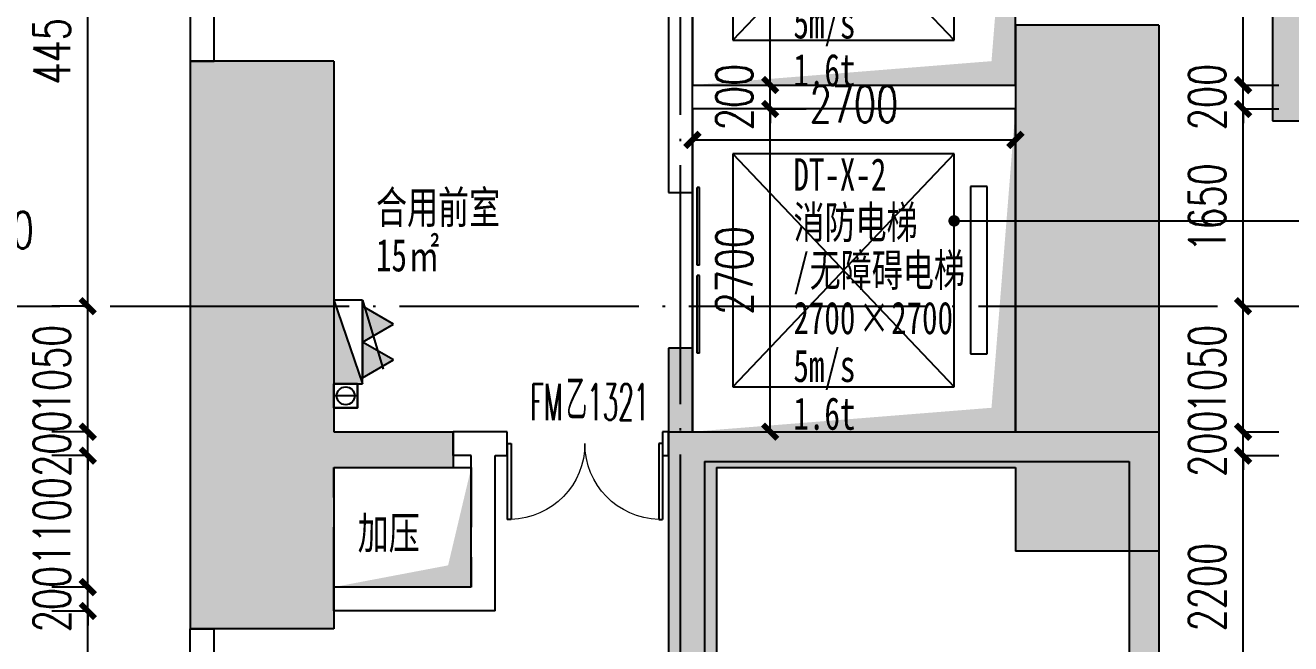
# Model space of a CAD drawing. Header units: millimetres. Extents: x 12325263 to 13848842, y -1463133 to 573208.
# Drawn here: x 12565918 to 12576498, y -1120511 to -1115337 of the extents above; entities that cross this region are included whole.
import ezdxf
from ezdxf.xclip import XClip

# ---------------------------------------------------------------- set-up
doc = ezdxf.new("R2010")
doc.units = ezdxf.units.MM
doc.header["$LTSCALE"] = 1000
doc.header["$XCLIPFRAME"] = 0
for name, pattern in [('ACAD_ISO02W100', [15, 12, -3]), ('DASHED2', [0.375, 0.25, -0.125]), ('DOTE', [2.42, 2, -0.2, 0.02, -0.2])]:
    doc.linetypes.add(name, pattern=pattern)
for name, color, linetype in [('#s-灭火器', 20, 'Continuous'), ('-2F平面$0$WALL-SHATCH', 8, 'Continuous'), ('A-ANNO-DIMS', 83, 'Continuous'), ('A-ANNO-IDEN', 2, 'Continuous'), ('A-ANNO-TEXT', 7, 'Continuous'), ('A-AXIS', 16, 'DOTE'), ('A-DOOR', 2, 'Continuous'), ('A-FLOR-EVTR', 2, 'Continuous'), ('A-WALL', 5, 'Continuous'), ('A-WALL-PATT', 8, 'Continuous'), ('A_WALL(防火墙)', 151, 'Continuous'), ('DOOR_FIRE', 1, 'Continuous'), ('DOOR_FIRE_TEXT', 7, 'Continuous'), ('EQUIP_消火栓', 7, 'Continuous'), ('PUB_DIM', 83, 'Continuous'), ('PUB_HATCH', 8, 'Continuous'), ('VPIPE-消防高', 3, 'Continuous'), ('WALL', 5, 'Continuous'), ('人防墙', 6, 'Continuous'), ('建筑-楼板开洞', 251, 'Continuous'), ('投影线', 6, 'ACAD_ISO02W100'), ('水条件', 1, 'Continuous')]:
    doc.layers.add(name, color=color, linetype=linetype)
doc.styles.add('_TCH_DIM_T3', font='SIMPLEX.shx', dxfattribs={"width": 0.705882, "bigfont": 'GBCBIG.shx'})
doc.styles.add('_TCH_WINDOW', font='SIMPLEX', dxfattribs={"width": 0.7, "height": 3.5, "bigfont": 'GBCBIG'})
doc.styles.add('TITXV', font='', dxfattribs={"width": 0.7})
doc.styles.get('TITXV').set_extended_font_data('SimSun')
doc.dimstyles.new('_TCH_ARCH&&120', dxfattribs={"dimtxt": 306, "dimasz": 120, "dimexe": 300, "dimexo": 360, "dimgap": 147, "dimtad": 1, "dimdec": 0, "dimzin": 0, "dimdsep": 46, "dimtxsty": '_TCH_DIM_T3', "dimblk": 'ARCHTICK', "dimcen": 0.09, "dimclrt": 7, "dimazin": 2, "dimtfac": 1, "dimtdec": 0, "dimtix": 1, "dimtmove": 2, "dimatfit": 3, "dimfxl": 1, "dimfxlon": 1, "dimtolj": 1, "dimtzin": 0, "dimarcsym": 0})

# ---------------------------------------------------------------- blocks, each defined once
blk = doc.blocks.new('asdgafgf20230228-rf2')
at = {"layer": 'PUB_HATCH'}
for points in [[(5000, 7400), (4750, 7150), (4750, 2850), (5000, 3100)], [(5000, 3100), (4750, 2850), (6900, 2850), (7400, 3100)], [(0, 0), (-300, 250), (-300, -5850), (0, -5550)], [(-300, 250), (0, 0), (3550, 0), (3800, 250)], [(3800, 250), (3550, 0), (3550, -2150), (3800, -1900)]]:
    blk.add_hatch(color=256, dxfattribs=at).paths.add_polyline_path(points)
at = {"layer": '人防墙'}
for p, q in [((4750, 7150), (4750, 2850)), ((4750, 2850), (6900, 2850)), ((-300, 250), (-300, -5850)), ((-300, 250), (3800, 250)), ((3800, 250), (3800, -1900)), ((0, 0), (0, -5550)), ((0, 0), (3550, 0)), ((3550, 0), (3550, -2150))]:
    blk.add_line(p, q, dxfattribs=at)
blk = doc.blocks.new('1-3F')
at = {"layer": 'A-WALL-PATT'}
for points in [[(-30100, 20550), (-30100, 17150), (-29700, 17050), (-28900, 17150), (-28900, 20550)], [(-37000, 20250), (-37000, 17150), (-36200, 17050), (-35800, 17150), (-35800, 20250)], [(-33000, 17850), (-33000, 17150), (-32800, 17050), (-32800, 17850)], [(-36200, 17050), (-37000, 17150), (-37000, 15500), (-35800, 15500), (-35800, 16850)], [(-36200, 17050), (-35800, 16850), (-34800, 16850), (-34800, 17150), (-35800, 17150)], [(-32800, 17050), (-33000, 17150), (-33000, 13950), (-32600, 13950), (-32600, 16850)], [(-32800, 17050), (-32600, 16850), (-30100, 16850), (-29700, 17050), (-30100, 17150), (-32800, 17150)], [(-29700, 17050), (-30100, 16850), (-30100, 16150), (-28900, 16150), (-28900, 17150)]]:
    blk.add_hatch(color=256, dxfattribs=at).paths.add_polyline_path(points)
at = {"layer": 'A-WALL'}
for p, q in [((-30100, 20550), (-30100, 17150)), ((-28900, 20550), (-30100, 20550)), ((-28900, 20550), (-28900, 17150)), ((-37000, 20250), (-37000, 17150)), ((-35800, 20250), (-37000, 20250)), ((-35800, 20250), (-35800, 17150)), ((-33000, 17850), (-33000, 17150)), ((-32800, 17850), (-33000, 17850)), ((-32800, 17850), (-32800, 17150)), ((-37000, 17150), (-37000, 15500)), ((-35800, 17150), (-34800, 17150)), ((-34800, 17150), (-34800, 16850)), ((-33000, 17150), (-33000, 13950)), ((-32800, 17150), (-30100, 17150)), ((-28900, 17150), (-28900, 16150)), ((-35800, 16850), (-34800, 16850)), ((-35800, 16850), (-35800, 15500)), ((-32600, 16850), (-30100, 16850)), ((-32600, 16850), (-32600, 13950)), ((-30100, 16850), (-30100, 16150)), ((-28900, 16150), (-30100, 16150)), ((-35800, 15500), (-37000, 15500))]:
    blk.add_line(p, q, dxfattribs=at)
blk = doc.blocks.new('adgshg13--2F平面$0$A$C7F010FC0')
at = {"layer": '-2F平面$0$WALL-SHATCH'}
h = blk.add_hatch(color=256, dxfattribs=at)
h.dxf.hatch_style = 1
h.paths.add_polyline_path([(-60384, -16881), (-763, 197), (12588, -13153), (12588, -157996), (-162965, -188820), (-171262, -180523), (-171262, -31311), (-150707, -10756), (-131860, -7981), (-99162, -7981), (-99162, -4981), (-76620, -4981), (-70108, -16881)], flags=16)
h.paths.add_polyline_path([(-60091, -16381), (-647, 647), (12988, -12988), (12988, -158332), (-163101, -189250), (-171662, -180689), (-171662, -31145), (-150778, -10261), (-131897, -7481), (-99562, -7481), (-99562, -4581), (-76366, -4581), (-69908, -16381)])
blk = doc.blocks.new('A$C2A3E77E8')
at = {"layer": 'WALL', "color": 1}
blk.add_blockref('adgshg13--2F平面$0$A$C7F010FC0', (561507.9, 205483.1), dxfattribs=at)
blk = doc.blocks.new('_ArchTick')
at = {"color": 0, "linetype": 'ByBlock', "const_width": 0.4}
blk.add_lwpolyline([(-0.5, -0.5), (0.5, 0.5)], dxfattribs=at)
blk = doc.blocks.new('*D5329')
at = {"layer": 'A-ANNO-DIMS', "color": 0, "lineweight": -2, "transparency": 16777216}
for p, q in [((311, 375), (612, 375)), ((312, -2325), (312, 375)), ((311, -2325), (612, -2325))]:
    blk.add_line(p, q, dxfattribs=at)
at = {"layer": 'Defpoints', "color": 0, "transparency": 16777216}
for p in [(-338, 375), (312, 375), (-338, -2325)]:
    blk.add_point(p, dxfattribs=at)
at = {"layer": 'A-ANNO-DIMS', "color": 0, "lineweight": -2, "transparency": 16777216, "xscale": 120, "yscale": 120, "zscale": 120}
for p, rotation in [((312, 375), 90), ((312, -2325), 270)]:
    blk.add_blockref('_ArchTick', p, dxfattribs=dict(at, rotation=rotation))
at = {"layer": 'A-ANNO-DIMS', "color": 7, "transparency": 16777216, "insert": (12, -975), "char_height": 306, "attachment_point": 5, "rotation": 90, "style": '_TCH_DIM_T3'}
blk.add_mtext('\\A1;2700', dxfattribs=at)
blk = doc.blocks.new('*D5330')
at = {"layer": 'A-ANNO-DIMS', "color": 0, "lineweight": -2, "transparency": 16777216}
for p, q in [((312, -2325), (312, -2205)), ((311, -2325), (612, -2325)), ((312, -2525), (312, -2325)), ((311, -2525), (612, -2525)), ((312, -2525), (312, -2645))]:
    blk.add_line(p, q, dxfattribs=at)
at = {"layer": 'Defpoints', "color": 0, "transparency": 16777216}
for p in [(-338, -2325), (312, -2325), (-338, -2525)]:
    blk.add_point(p, dxfattribs=at)
at = {"layer": 'A-ANNO-DIMS', "color": 0, "lineweight": -2, "transparency": 16777216, "xscale": 120, "yscale": 120, "zscale": 120}
for p, rotation in [((312, -2325), 270), ((312, -2525), 90)]:
    blk.add_blockref('_ArchTick', p, dxfattribs=dict(at, rotation=rotation))
at = {"layer": 'A-ANNO-DIMS', "color": 7, "transparency": 16777216, "insert": (12, -2425), "char_height": 306, "attachment_point": 5, "rotation": 90, "style": '_TCH_DIM_T3'}
blk.add_mtext('\\A1;200', dxfattribs=at)
blk = doc.blocks.new('*D5331')
at = {"layer": 'A-ANNO-DIMS', "color": 0, "lineweight": -2, "transparency": 16777216}
for p, q in [((311, -2525), (612, -2525)), ((312, -5225), (312, -2525)), ((311, -5225), (612, -5225))]:
    blk.add_line(p, q, dxfattribs=at)
at = {"layer": 'Defpoints', "color": 0, "transparency": 16777216}
for p in [(-338, -2525), (312, -2525), (-338, -5225)]:
    blk.add_point(p, dxfattribs=at)
at = {"layer": 'A-ANNO-DIMS', "color": 0, "lineweight": -2, "transparency": 16777216, "xscale": 120, "yscale": 120, "zscale": 120}
for p, rotation in [((312, -2525), 90), ((312, -5225), 270)]:
    blk.add_blockref('_ArchTick', p, dxfattribs=dict(at, rotation=rotation))
at = {"layer": 'A-ANNO-DIMS', "color": 7, "transparency": 16777216, "insert": (12, -3875), "char_height": 306, "attachment_point": 5, "rotation": 90, "style": '_TCH_DIM_T3'}
blk.add_mtext('\\A1;2700', dxfattribs=at)
blk = doc.blocks.new('*D5332')
at = {"layer": 'A-ANNO-DIMS', "color": 0, "lineweight": -2, "transparency": 16777216}
for p, q in [((-338, -2783), (-338, -3084)), ((-338, -2784), (2362, -2784)), ((2362, -2783), (2362, -3084))]:
    blk.add_line(p, q, dxfattribs=at)
at = {"layer": 'Defpoints', "color": 0, "transparency": 16777216}
for p in [(-338, -2325), (2362, -2325), (2362, -2784)]:
    blk.add_point(p, dxfattribs=at)
at = {"layer": 'A-ANNO-DIMS', "color": 0, "lineweight": -2, "transparency": 16777216, "xscale": 120, "yscale": 120, "zscale": 120, "rotation": 180}
blk.add_blockref('_ArchTick', (-338, -2784), dxfattribs=at)
at = {"layer": 'A-ANNO-DIMS', "color": 0, "lineweight": -2, "transparency": 16777216, "xscale": 120, "yscale": 120, "zscale": 120}
blk.add_blockref('_ArchTick', (2362, -2784), dxfattribs=at)
at = {"layer": 'A-ANNO-DIMS', "color": 7, "transparency": 16777216, "insert": (1012, -2484), "char_height": 306, "attachment_point": 5, "style": '_TCH_DIM_T3'}
blk.add_mtext('\\A1;2700', dxfattribs=at)
blk = doc.blocks.new('管位')
at = {"layer": '水条件'}
blk.add_line((12573126, 675360), (12573126, 675160), dxfattribs=at)
blk.add_lwpolyline([(12573026, 675360), (12573226, 675360), (12573226, 675160), (12573026, 675160)], close=True, dxfattribs=at)
blk = doc.blocks.new('灭火器')
at = {"layer": '#s-灭火器', "ltscale": 1000}
for points in [[(292444, 59707), (292144, 59707), (292294, 59447)], [(292744, 59707), (292444, 59707), (292594, 59447)]]:
    blk.add_hatch(color=256, dxfattribs=at).paths.add_polyline_path(points)
for points in [[(292294, 59447), (292444, 59707), (292144, 59707)], [(292594, 59447), (292744, 59707), (292444, 59707)]]:
    blk.add_lwpolyline(points, close=True, dxfattribs=at)
blk = doc.blocks.new('$TWTSYS$00000508')
for p, q in [((-0.5, 0.5), (0.324, 1.224)), ((-0.5, 0.5), (-0.5, -0.5)), ((-0.5, -0.5), (0.5, 0.5)), ((0.5, 0.5), (-0.5, 0.5)), ((0.5, -0.5), (0.5, 0.5)), ((-0.5, -0.5), (0.5, -0.5))]:
    blk.add_line(p, q)
blk.add_solid([(0.5, -0.5), (0.5, 0.5), (-0.5, -0.5)])
blk = doc.blocks.new('消火栓')
at = {"layer": '#s-灭火器', "rotation": 180.0000000000001}
blk.add_blockref('灭火器', (12864422, 734932), dxfattribs=at)
at = {"layer": 'EQUIP_消火栓', "xscale": 700, "yscale": 240, "zscale": 700}
blk.add_blockref('$TWTSYS$00000508', (12571978, 675105), dxfattribs=at)
blk = doc.blocks.new('asdfasfads')
at = {"layer": 'VPIPE-消防高'}
blk.add_circle((3600, 5200), 75, dxfattribs=at)
at = {"rotation": 270}
blk.add_blockref('消火栓', (-671485, 12577628), dxfattribs=at)
at = {"layer": '水条件', "xscale": -1, "rotation": 270}
blk.add_blockref('管位', (-671660, -12567926), dxfattribs=at)
blk.add_blockref('管位', (-671660, -12567926), dxfattribs=at)
at = {"layer": '水条件', "rotation": 270}
blk.add_blockref('管位', (-671660, 12578326), dxfattribs=at)
blk.add_blockref('管位', (-671660, 12578326), dxfattribs=at)
blk.add_blockref('管位', (-671660, 12578326), dxfattribs=at)
blk.add_blockref('管位', (-671660, 12578326), dxfattribs=at)
blk.add_blockref('管位', (-671660, 12578326), dxfattribs=at)
blk.add_blockref('管位', (-671660, 12578326), dxfattribs=at)
blk.add_blockref('管位', (-671660, 12578326), dxfattribs=at)
blk.add_blockref('管位', (-671660, 12578326), dxfattribs=at)
blk.add_blockref('管位', (-671660, 12578326), dxfattribs=at)
blk = doc.blocks.new('qlzw')
at = {"layer": 'A-AXIS'}
for p, q in [((12437966.8, 979489.8), (12437966.8, 1082089.8)), ((12411416.8, 1014189.8), (12486866.8, 1014189.8))]:
    blk.add_line(p, q, dxfattribs=at)
blk = doc.blocks.new('*D3788')
at = {"layer": 'A-ANNO-DIMS', "color": 0, "lineweight": -2, "transparency": 16777216}
for p, q in [((12565197, -1117350), (12565077, -1117350)), ((12565197, -1117349), (12565197, -1117650)), ((12565197, -1117350), (12565397, -1117350)), ((12565397, -1117349), (12565397, -1117650)), ((12565397, -1117350), (12565517, -1117350))]:
    blk.add_line(p, q, dxfattribs=at)
at = {"layer": 'Defpoints', "color": 0, "transparency": 16777216}
for p in [(12565197, -1116220), (12565397, -1116220), (12565397, -1117350)]:
    blk.add_point(p, dxfattribs=at)
at = {"layer": 'A-ANNO-DIMS', "color": 0, "lineweight": -2, "transparency": 16777216, "xscale": 120, "yscale": 120, "zscale": 120}
blk.add_blockref('_ArchTick', (12565197, -1117350), dxfattribs=at)
at = {"layer": 'A-ANNO-DIMS', "color": 0, "lineweight": -2, "transparency": 16777216, "xscale": 120, "yscale": 120, "zscale": 120, "rotation": 180}
blk.add_blockref('_ArchTick', (12565397, -1117350), dxfattribs=at)
at = {"layer": 'A-ANNO-DIMS', "color": 7, "transparency": 16777216, "insert": (12565711, -1117050), "char_height": 306, "attachment_point": 5, "style": '_TCH_DIM_T3'}
blk.add_mtext('\\A1;200', dxfattribs=at)
blk = doc.blocks.new('*D3804')
at = {"layer": 'Defpoints', "color": 0, "transparency": 16777216}
for p in [(12575197, -1118937), (12576100, -1118937), (12575197, -1121137)]:
    blk.add_point(p, dxfattribs=at)
at = {"layer": 'PUB_DIM', "color": 0, "lineweight": -2, "transparency": 16777216}
for p, q in [((12576099, -1118937), (12576400, -1118937)), ((12576100, -1121137), (12576100, -1118937)), ((12576099, -1121137), (12576400, -1121137))]:
    blk.add_line(p, q, dxfattribs=at)
at = {"layer": 'PUB_DIM', "color": 0, "lineweight": -2, "transparency": 16777216, "xscale": 120, "yscale": 120, "zscale": 120}
for p, rotation in [((12576100, -1118937), 90), ((12576100, -1121137), 270)]:
    blk.add_blockref('_ArchTick', p, dxfattribs=dict(at, rotation=rotation))
at = {"layer": 'PUB_DIM', "color": 7, "transparency": 16777216, "insert": (12575800, -1120037), "char_height": 306, "attachment_point": 5, "rotation": 90, "style": '_TCH_DIM_T3'}
blk.add_mtext('\\A1;2200', dxfattribs=at)
blk = doc.blocks.new('*D3805')
at = {"layer": 'Defpoints', "color": 0, "transparency": 16777216}
for p in [(12575197, -1118737), (12576100, -1118737), (12575197, -1118937)]:
    blk.add_point(p, dxfattribs=at)
at = {"layer": 'PUB_DIM', "color": 0, "lineweight": -2, "transparency": 16777216}
for p, q in [((12576100, -1118737), (12576100, -1118617)), ((12576099, -1118737), (12576400, -1118737)), ((12576100, -1118937), (12576100, -1118737)), ((12576099, -1118937), (12576400, -1118937)), ((12576100, -1118937), (12576100, -1119057))]:
    blk.add_line(p, q, dxfattribs=at)
at = {"layer": 'PUB_DIM', "color": 0, "lineweight": -2, "transparency": 16777216, "xscale": 120, "yscale": 120, "zscale": 120}
for p, rotation in [((12576100, -1118737), 270), ((12576100, -1118937), 90)]:
    blk.add_blockref('_ArchTick', p, dxfattribs=dict(at, rotation=rotation))
at = {"layer": 'PUB_DIM', "color": 7, "transparency": 16777216, "insert": (12575800, -1118837), "char_height": 306, "attachment_point": 5, "rotation": 90, "style": '_TCH_DIM_T3'}
blk.add_mtext('\\A1;200', dxfattribs=at)
blk = doc.blocks.new('*D3806')
at = {"layer": 'Defpoints', "color": 0, "transparency": 16777216}
for p in [(12575197, -1117687), (12576100, -1117687), (12575197, -1118737)]:
    blk.add_point(p, dxfattribs=at)
at = {"layer": 'PUB_DIM', "color": 0, "lineweight": -2, "transparency": 16777216}
for p, q in [((12576099, -1117687), (12576400, -1117687)), ((12576100, -1118737), (12576100, -1117687)), ((12576099, -1118737), (12576400, -1118737))]:
    blk.add_line(p, q, dxfattribs=at)
at = {"layer": 'PUB_DIM', "color": 0, "lineweight": -2, "transparency": 16777216, "xscale": 120, "yscale": 120, "zscale": 120}
for p, rotation in [((12576100, -1117687), 90), ((12576100, -1118737), 270)]:
    blk.add_blockref('_ArchTick', p, dxfattribs=dict(at, rotation=rotation))
at = {"layer": 'PUB_DIM', "color": 7, "transparency": 16777216, "insert": (12575800, -1118212), "char_height": 306, "attachment_point": 5, "rotation": 90, "style": '_TCH_DIM_T3'}
blk.add_mtext('\\A1;1050', dxfattribs=at)
blk = doc.blocks.new('*D3807')
at = {"layer": 'Defpoints', "color": 0, "transparency": 16777216}
for p in [(12575197, -1116037), (12576100, -1116037), (12575197, -1117687)]:
    blk.add_point(p, dxfattribs=at)
at = {"layer": 'PUB_DIM', "color": 0, "lineweight": -2, "transparency": 16777216}
for p, q in [((12576099, -1116037), (12576400, -1116037)), ((12576100, -1117687), (12576100, -1116037)), ((12576099, -1117687), (12576400, -1117687))]:
    blk.add_line(p, q, dxfattribs=at)
at = {"layer": 'PUB_DIM', "color": 0, "lineweight": -2, "transparency": 16777216, "xscale": 120, "yscale": 120, "zscale": 120}
for p, rotation in [((12576100, -1116037), 90), ((12576100, -1117687), 270)]:
    blk.add_blockref('_ArchTick', p, dxfattribs=dict(at, rotation=rotation))
at = {"layer": 'PUB_DIM', "color": 7, "transparency": 16777216, "insert": (12575800, -1116862), "char_height": 306, "attachment_point": 5, "rotation": 90, "style": '_TCH_DIM_T3'}
blk.add_mtext('\\A1;1650', dxfattribs=at)
blk = doc.blocks.new('*D3808')
at = {"layer": 'Defpoints', "color": 0, "transparency": 16777216}
for p in [(12575197, -1115837), (12576100, -1115837), (12575197, -1116037)]:
    blk.add_point(p, dxfattribs=at)
at = {"layer": 'PUB_DIM', "color": 0, "lineweight": -2, "transparency": 16777216}
for p, q in [((12576100, -1115837), (12576100, -1115717)), ((12576099, -1115837), (12576400, -1115837)), ((12576100, -1116037), (12576100, -1115837)), ((12576099, -1116037), (12576400, -1116037)), ((12576100, -1116037), (12576100, -1116157))]:
    blk.add_line(p, q, dxfattribs=at)
at = {"layer": 'PUB_DIM', "color": 0, "lineweight": -2, "transparency": 16777216, "xscale": 120, "yscale": 120, "zscale": 120}
for p, rotation in [((12576100, -1115837), 270), ((12576100, -1116037), 90)]:
    blk.add_blockref('_ArchTick', p, dxfattribs=dict(at, rotation=rotation))
at = {"layer": 'PUB_DIM', "color": 7, "transparency": 16777216, "insert": (12575800, -1115937), "char_height": 306, "attachment_point": 5, "rotation": 90, "style": '_TCH_DIM_T3'}
blk.add_mtext('\\A1;200', dxfattribs=at)
blk = doc.blocks.new('*D3809')
at = {"layer": 'Defpoints', "color": 0, "transparency": 16777216}
for p in [(12575197, -1113137), (12576100, -1113137), (12575197, -1115837)]:
    blk.add_point(p, dxfattribs=at)
at = {"layer": 'PUB_DIM', "color": 0, "lineweight": -2, "transparency": 16777216}
for p, q in [((12576099, -1113137), (12576400, -1113137)), ((12576100, -1115837), (12576100, -1113137)), ((12576099, -1115837), (12576400, -1115837))]:
    blk.add_line(p, q, dxfattribs=at)
at = {"layer": 'PUB_DIM', "color": 0, "lineweight": -2, "transparency": 16777216, "xscale": 120, "yscale": 120, "zscale": 120}
for p, rotation in [((12576100, -1113137), 90), ((12576100, -1115837), 270)]:
    blk.add_blockref('_ArchTick', p, dxfattribs=dict(at, rotation=rotation))
at = {"layer": 'PUB_DIM', "color": 7, "transparency": 16777216, "insert": (12575800, -1114487), "char_height": 306, "attachment_point": 5, "rotation": 90, "style": '_TCH_DIM_T3'}
blk.add_mtext('\\A1;2700', dxfattribs=at)
blk = doc.blocks.new('*D3922')
at = {"layer": 'Defpoints', "color": 0, "transparency": 16777216}
for p in [(12566440, -1113237), (12567397, -1113237), (12567397, -1117687)]:
    blk.add_point(p, dxfattribs=at)
at = {"layer": 'PUB_DIM', "color": 0, "lineweight": -2, "transparency": 16777216}
for p, q in [((12566441, -1113237), (12566140, -1113237)), ((12566440, -1117687), (12566440, -1113237)), ((12566441, -1117687), (12566140, -1117687))]:
    blk.add_line(p, q, dxfattribs=at)
at = {"layer": 'PUB_DIM', "color": 0, "lineweight": -2, "transparency": 16777216, "xscale": 120, "yscale": 120, "zscale": 120}
for p, rotation in [((12566440, -1113237), 90), ((12566440, -1117687), 270)]:
    blk.add_blockref('_ArchTick', p, dxfattribs=dict(at, rotation=rotation))
at = {"layer": 'PUB_DIM', "color": 7, "transparency": 16777216, "insert": (12566140, -1115462), "char_height": 306, "attachment_point": 5, "rotation": 90, "style": '_TCH_DIM_T3'}
blk.add_mtext('\\A1;4450', dxfattribs=at)
blk = doc.blocks.new('*D3923')
at = {"layer": 'Defpoints', "color": 0, "transparency": 16777216}
for p in [(12566440, -1117687), (12567397, -1117687), (12567397, -1118737)]:
    blk.add_point(p, dxfattribs=at)
at = {"layer": 'PUB_DIM', "color": 0, "lineweight": -2, "transparency": 16777216}
for p, q in [((12566441, -1117687), (12566140, -1117687)), ((12566440, -1118737), (12566440, -1117687)), ((12566441, -1118737), (12566140, -1118737))]:
    blk.add_line(p, q, dxfattribs=at)
at = {"layer": 'PUB_DIM', "color": 0, "lineweight": -2, "transparency": 16777216, "xscale": 120, "yscale": 120, "zscale": 120}
for p, rotation in [((12566440, -1117687), 90), ((12566440, -1118737), 270)]:
    blk.add_blockref('_ArchTick', p, dxfattribs=dict(at, rotation=rotation))
at = {"layer": 'PUB_DIM', "color": 7, "transparency": 16777216, "insert": (12566140, -1118212), "char_height": 306, "attachment_point": 5, "rotation": 90, "style": '_TCH_DIM_T3'}
blk.add_mtext('\\A1;1050', dxfattribs=at)
blk = doc.blocks.new('*D3924')
at = {"layer": 'Defpoints', "color": 0, "transparency": 16777216}
for p in [(12566440, -1118737), (12567397, -1118737), (12567397, -1118937)]:
    blk.add_point(p, dxfattribs=at)
at = {"layer": 'PUB_DIM', "color": 0, "lineweight": -2, "transparency": 16777216}
for p, q in [((12566440, -1118737), (12566440, -1118617)), ((12566441, -1118737), (12566140, -1118737)), ((12566440, -1118937), (12566440, -1118737)), ((12566441, -1118937), (12566140, -1118937)), ((12566440, -1118937), (12566440, -1119057))]:
    blk.add_line(p, q, dxfattribs=at)
at = {"layer": 'PUB_DIM', "color": 0, "lineweight": -2, "transparency": 16777216, "xscale": 120, "yscale": 120, "zscale": 120}
for p, rotation in [((12566440, -1118737), 270), ((12566440, -1118937), 90)]:
    blk.add_blockref('_ArchTick', p, dxfattribs=dict(at, rotation=rotation))
at = {"layer": 'PUB_DIM', "color": 7, "transparency": 16777216, "insert": (12566140, -1118837), "char_height": 306, "attachment_point": 5, "rotation": 90, "style": '_TCH_DIM_T3'}
blk.add_mtext('\\A1;200', dxfattribs=at)
blk = doc.blocks.new('*D3925')
at = {"layer": 'Defpoints', "color": 0, "transparency": 16777216}
for p in [(12566440, -1118937), (12567397, -1118937), (12567397, -1120037)]:
    blk.add_point(p, dxfattribs=at)
at = {"layer": 'PUB_DIM', "color": 0, "lineweight": -2, "transparency": 16777216}
for p, q in [((12566441, -1118937), (12566140, -1118937)), ((12566440, -1120037), (12566440, -1118937)), ((12566441, -1120037), (12566140, -1120037))]:
    blk.add_line(p, q, dxfattribs=at)
at = {"layer": 'PUB_DIM', "color": 0, "lineweight": -2, "transparency": 16777216, "xscale": 120, "yscale": 120, "zscale": 120}
for p, rotation in [((12566440, -1118937), 90), ((12566440, -1120037), 270)]:
    blk.add_blockref('_ArchTick', p, dxfattribs=dict(at, rotation=rotation))
at = {"layer": 'PUB_DIM', "color": 7, "transparency": 16777216, "insert": (12566140, -1119487), "char_height": 306, "attachment_point": 5, "rotation": 90, "style": '_TCH_DIM_T3'}
blk.add_mtext('\\A1;1100', dxfattribs=at)
blk = doc.blocks.new('*D3926')
at = {"layer": 'Defpoints', "color": 0, "transparency": 16777216}
for p in [(12566440, -1120037), (12567397, -1120037), (12567397, -1120237)]:
    blk.add_point(p, dxfattribs=at)
at = {"layer": 'PUB_DIM', "color": 0, "lineweight": -2, "transparency": 16777216}
for p, q in [((12566440, -1120037), (12566440, -1119917)), ((12566441, -1120037), (12566140, -1120037)), ((12566440, -1120237), (12566440, -1120037)), ((12566441, -1120237), (12566140, -1120237)), ((12566440, -1120237), (12566440, -1120357))]:
    blk.add_line(p, q, dxfattribs=at)
at = {"layer": 'PUB_DIM', "color": 0, "lineweight": -2, "transparency": 16777216, "xscale": 120, "yscale": 120, "zscale": 120}
for p, rotation in [((12566440, -1120037), 270), ((12566440, -1120237), 90)]:
    blk.add_blockref('_ArchTick', p, dxfattribs=dict(at, rotation=rotation))
at = {"layer": 'PUB_DIM', "color": 7, "transparency": 16777216, "insert": (12566140, -1120137), "char_height": 306, "attachment_point": 5, "rotation": 90, "style": '_TCH_DIM_T3'}
blk.add_mtext('\\A1;200', dxfattribs=at)
blk = doc.blocks.new('*D3927')
at = {"layer": 'Defpoints', "color": 0, "transparency": 16777216}
for p in [(12566440, -1120237), (12567397, -1120237), (12567397, -1123737)]:
    blk.add_point(p, dxfattribs=at)
at = {"layer": 'PUB_DIM', "color": 0, "lineweight": -2, "transparency": 16777216}
for p, q in [((12566441, -1120237), (12566140, -1120237)), ((12566440, -1123737), (12566440, -1120237)), ((12566441, -1123737), (12566140, -1123737))]:
    blk.add_line(p, q, dxfattribs=at)
at = {"layer": 'PUB_DIM', "color": 0, "lineweight": -2, "transparency": 16777216, "xscale": 120, "yscale": 120, "zscale": 120}
for p, rotation in [((12566440, -1120237), 90), ((12566440, -1123737), 270)]:
    blk.add_blockref('_ArchTick', p, dxfattribs=dict(at, rotation=rotation))
at = {"layer": 'PUB_DIM', "color": 7, "transparency": 16777216, "insert": (12566140, -1121987), "char_height": 306, "attachment_point": 5, "rotation": 90, "style": '_TCH_DIM_T3'}
blk.add_mtext('\\A1;3500', dxfattribs=at)
blk = doc.blocks.new('$DorLib2D$00000002')
for p, q in [((-0.5, 0), (-0.5, 0.4875)), ((-0.475, 0.4875), (-0.5, 0.4875)), ((-0.475, 0), (-0.475, 0.4875)), ((0.475, 0), (0.475, 0.4875)), ((0.475, 0.4875), (0.5, 0.4875)), ((0.5, 0), (0.5, 0.4875)), ((-0.5, 0), (-0.475, 0)), ((0.5, 0), (0.475, 0))]:
    blk.add_line(p, q)
at = {"lineweight": 13}
for centre, start, end in [((-0.4875, 0), 0, 88.53072), ((0.4875, 0), 91.46928, 180)]:
    blk.add_arc(centre, 0.4875, start, end, dxfattribs=at)
blk = doc.blocks.new('$DORLIB2D$00000127')
at = {"color": 0}
for points in [[(-0.5333, 0.7949), (-0.5333, 0.6904)], [(-0.0333, 0.7949), (-0.5333, 0.7949)], [(-0.0333, 0.7949), (-0.0333, 0.6904)], [(0.5333, 0.7949), (0.0333, 0.7949)], [(0.0333, 0.7949), (0.0333, 0.6904)], [(0.5333, 0.7949), (0.5333, 0.6904)], [(-0.0333, 0.6904), (-0.5333, 0.6904)], [(0.5333, 0.6904), (0.0333, 0.6904)], [(0.5, 0.5), (-0.5, 0.5)]]:
    blk.add_lwpolyline(points, dxfattribs=at)
blk = doc.blocks.new('asdfadsgdsfgf')
at = {"layer": '建筑-楼板开洞'}
h = blk.add_hatch(color=256, dxfattribs=at)
h.dxf.hatch_style = 1
h.paths.add_polyline_path([(2362.5, 375), (2362.5, -2325), (-337.5, -2325), (2162.5, -2125)])
h = blk.add_hatch(color=256, dxfattribs=at)
h.dxf.hatch_style = 1
h.paths.add_polyline_path([(2362.5, -2525), (2362.5, -5225), (-337.5, -5225), (2162.5, -5025)])
at = {"layer": 'A-FLOR-EVTR'}
for p, q in [((1850, 0), (0, 0)), ((0, 0), (0, -1950)), ((1850, 0), (0, -1950)), ((0, 0), (1850, -1950)), ((1850, -1950), (1850, 0)), ((2125, -275), (1987.5, -275)), ((1987.5, -275), (1987.5, -1675)), ((2125, -1675), (2125, -275)), ((1987.5, -1675), (2125, -1675)), ((0, -1950), (1850, -1950)), ((1850, -2900), (0, -2900)), ((0, -2900), (0, -4850)), ((1850, -2900), (0, -4850)), ((0, -2900), (1850, -4850)), ((1850, -4850), (1850, -2900)), ((2125, -3175), (1987.5, -3175)), ((1987.5, -3175), (1987.5, -4575)), ((2125, -4575), (2125, -3175)), ((1987.5, -4575), (2125, -4575)), ((0, -4850), (1850, -4850))]:
    blk.add_line(p, q, dxfattribs=at)
for points in [[(2362.5, -2325), (2362.5, 375), (-337.5, 375), (-337.5, -2325)], [(2362.5, -5225), (2362.5, -2525), (-337.5, -2525), (-337.5, -5225)]]:
    blk.add_lwpolyline(points, close=True, dxfattribs=at)
at = {"layer": 'A-ANNO-TEXT', "style": 'TITXV', "width": 0.7}
for s, p in [('DT-X-1', (506.2, -335.2)), ('消防电梯', (506.2, -735.2)), ('/', (1595, -735.2)), ('无障碍电梯', (506.2, -1135.2)), ('2700', (506.2, -1535.2)), ('2700', (1322.8, -1535.2)), ('×', (1050.6, -1535.2)), ('5m/s', (506.2, -1935.2)), ('1.6t', (506.2, -2335.2)), ('DT-X-2', (506.2, -3209)), ('消防电梯', (506.2, -3609)), ('无障碍电梯', (642.3, -4009)), ('/', (506.2, -4009)), ('2700', (506.2, -4409)), ('×', (1050.6, -4409)), ('2700', (1322.8, -4409)), ('5m/s', (506.2, -4809)), ('1.6t', (506.2, -5209))]:
    blk.add_text(s, height=271.9, dxfattribs=at).set_placement(p)
at = {"layer": 'A-ANNO-DIMS'}
for p1, p2, distance, picture, middle in [((-337.5, -2325), (-337.5, 375), -650, '*D5329', (12.5, -975)), ((-337.5, -2525), (-337.5, -2325), -650, '*D5330', (12.5, -2425)), ((-337.5, -2325), (2362.5, -2325), -459.2, '*D5332', (1012.5, -2484.2)), ((-337.5, -5225), (-337.5, -2525), -650, '*D5331', (12.5, -3875))]:
    dim = blk.add_aligned_dim(p1=p1, p2=p2, distance=distance, dimstyle='_TCH_ARCH&&120', dxfattribs=at)
    dim.commit()
    dim.dimension.update_dxf_attribs({"geometry": picture, "text_midpoint": middle})

msp = doc.modelspace()

# ---------------------------------------------------------------- hatches: boundary and pattern name
at = {"layer": '建筑-楼板开洞'}
h = msp.add_hatch(color=256, dxfattribs=at)
h.dxf.hatch_style = 1
h.paths.add_polyline_path([(12569646.8, -1119036.8), (12569646.8, -1120036.8), (12568496.8, -1120036.8), (12569453.1, -1119855.3)])

# ---------------------------------------------------------------- linework, layer by layer
at = {"layer": 'A-ANNO-IDEN'}
msp.add_line((12573684.3, -1116973.3), (12580440, -1116973.3), dxfattribs=at)
at = {"layer": 'A-ANNO-IDEN', "const_width": 48}
msp.add_lwpolyline([(12573660.3, -1116973.3, 1), (12573708.3, -1116973.3, 1)], format="xyb", close=True, dxfattribs=at)
at = {"layer": 'A-WALL'}
for p, q in [((12567296.8, -1114836.8), (12567296.8, -1115636.8)), ((12567496.8, -1115636.8), (12567496.8, -1114836.8)), ((12571296.8, -1115136.8), (12571296.8, -1116736.8)), ((12571496.8, -1116736.8), (12571496.8, -1115136.8)), ((12567296.8, -1115636.8), (12567496.8, -1115636.8)), ((12571296.8, -1116736.8), (12571496.8, -1116736.8)), ((12571496.8, -1118036.8), (12571296.8, -1118036.8)), ((12571296.8, -1118036.8), (12571296.8, -1118736.7)), ((12571496.8, -1118736.7), (12571496.8, -1118036.8)), ((12569746.8, -1118736.8), (12569496.8, -1118736.8)), ((12569496.8, -1118936.8), (12569496.8, -1118736.8)), ((12569946.8, -1118736.8), (12569746.8, -1118736.8)), ((12569946.8, -1118936.8), (12569946.8, -1118736.8)), ((12571296.8, -1118736.8), (12571246.8, -1118736.8)), ((12571246.8, -1118736.8), (12571246.8, -1118936.8)), ((12571296.8, -1118736.7), (12571496.8, -1118736.7)), ((12571296.8, -1118936.8), (12571296.8, -1118736.8)), ((12569646.8, -1118936.8), (12569496.8, -1118936.8)), ((12569646.8, -1120036.8), (12569646.8, -1118936.8)), ((12569846.8, -1118936.8), (12569946.8, -1118936.8)), ((12569846.8, -1120236.8), (12569846.8, -1118936.8)), ((12571246.8, -1118936.8), (12571296.8, -1118936.8)), ((12569646.8, -1120036.8), (12568496.8, -1120036.8)), ((12568496.8, -1120236.8), (12568496.8, -1120036.8)), ((12569846.8, -1120236.8), (12568496.8, -1120236.8)), ((12567296.8, -1121886.8), (12567296.8, -1120386.8)), ((12567296.8, -1120386.8), (12567496.8, -1120386.8)), ((12567496.8, -1121886.8), (12567496.8, -1120386.8))]:
    msp.add_line(p, q, dxfattribs=at)
at = {"layer": '投影线', "linetype": 'DASHED2', "ltscale": 2}
msp.add_lwpolyline([(12568496.8, -1119036.8), (12569646.8, -1119036.8), (12569646.8, -1120036.8), (12568496.8, -1120036.8)], close=True, dxfattribs=at)

# ---------------------------------------------------------------- block references
ref = msp.add_blockref('A$C2A3E77E8', (12039933.3, -1095474.8), dxfattribs=dict(rotation=350.0412492537527))
XClip(ref).set_block_clipping_path([(574517.6328491271, 127502.2367430634), (563167.6328490991, 127502.2228846755), (563167.6311767455, 128872.3654828509), (556800.2987149898, 128872.35771109), (544257.8770271596, 126670.0996581088), (543557.4714692105, 130659.0804795903), (536268.9804626536, 129379.331731239), (537790.8662453052, 120711.8038626132), (523312.3703787625, 118169.6006707186), (521652.1357429288, 127625.0713569671), (520765.6618171427, 127469.4202569119), (520307.3778515682, 130079.4678951118), (515776.700237589, 129283.9687092729), (515422.1926091146, 131303.0932199814), (513452.2958014049, 130957.2097736297), (514282.4182554409, 126229.4878651481), (510637.9919826575, 125589.577113275), (512263.534631284, 116331.1783077423), (512362.3527807724, 116348.529120174), (517291.1072248165, 88278.0145814414), (519851.8954271879, 88727.6234641299), (522454.6248882134, 73904.4148362107), (519893.7906026859, 73454.7686835658), (526007.3042119928, 38637.452739819), (480033.7029030509, 30565.0258553012), (466439.1866319198, 28317.0522398334), (446673.6220214516, 140886.9888556413), (578014.3726615645, 163948.422490485), (584117.7942495663, 129187.8787387202)])
for name, p in [('1-3F', (12604296.8, -1135886.8)), ('asdfasfads', (12564996.8, -1123636.8)), ('asdfadsgdsfgf', (12571834.3, -1113511.8))]:
    msp.add_blockref(name, p)
at = {"layer": 'A-DOOR', "xscale": 1300, "yscale": 200, "zscale": 1300, "rotation": 270}
msp.add_blockref('$DORLIB2D$00000127', (12571396.8, -1117386.8), dxfattribs=at)
at = {"layer": 'A_WALL(防火墙)'}
msp.add_blockref('qlzw', (133430, -2131876.5), dxfattribs=at)
at = {"layer": 'DOOR_FIRE', "xscale": 1300, "yscale": -1300, "zscale": 200, "rotation": 359.9999999996127}
msp.add_blockref('$DorLib2D$00000002', (12570596.8, -1118836.8), dxfattribs=at)
at = {"layer": '人防墙'}
ref = msp.add_blockref('asdgafgf20230228-rf2', (12571596.8, -1118986.7), dxfattribs=at)
XClip(ref).set_block_clipping_path([(-67355.290652331, -38121.2847742999), (65994.7093476802, 85028.7152257001)])

# ---------------------------------------------------------------- texts
at = {"layer": 'A-ANNO-TEXT', "style": 'TITXV', "width": 0.7}
for s, p in [('合用前室', (12568850, -1116995.8)), ('㎡', (12569122.2, -1117395.8)), ('15', (12568850, -1117395.8)), ('加压', (12568696.9, -1119720))]:
    msp.add_text(s, height=271.9, dxfattribs=at).set_placement(p)
at = {"layer": 'DOOR_FIRE_TEXT', "style": '_TCH_WINDOW'}
for s, height, width, p in [('FM', 306, 0.494118, (12570137.5, -1118641.8)), ('乙', 347.2, 0.7, (12570439.9, -1118641.8)), ('1321', 306, 0.494118, (12570616.9, -1118641.8))]:
    msp.add_text(s, height=height, dxfattribs=dict(at, width=width)).set_placement(p)

# ---------------------------------------------------------------- dimensions: what is measured, and where the dimension line sits
at = {"layer": 'A-ANNO-DIMS'}
dim = msp.add_linear_dim(base=(12565396.8, -1117350), p1=(12565196.8, -1116220), p2=(12565396.8, -1116220), angle=0, dimstyle='_TCH_ARCH&&120', dxfattribs=at)
dim.commit()
dim.dimension.update_dxf_attribs({"geometry": '*D3788', "text_midpoint": (12565711.2, -1117050), "dimtype": 129})
at = {"layer": 'PUB_DIM'}
for p1, p2, distance, picture, middle in [((12575196.8, -1115836.8), (12575196.8, -1113136.8), -903.2, '*D3809', (12575800, -1114486.8)), ((12567396.8, -1117686.8), (12567396.8, -1113236.8), 956.8, '*D3922', (12566140, -1115461.8)), ((12575196.8, -1116036.8), (12575196.8, -1115836.8), -903.2, '*D3808', (12575800, -1115936.8)), ((12575196.8, -1117686.8), (12575196.8, -1116036.8), -903.2, '*D3807', (12575800, -1116861.8)), ((12567396.8, -1118736.8), (12567396.8, -1117686.8), 956.8, '*D3923', (12566140, -1118211.8)), ((12575196.8, -1118736.8), (12575196.8, -1117686.8), -903.2, '*D3806', (12575800, -1118211.8)), ((12567396.8, -1118936.8), (12567396.8, -1118736.8), 956.8, '*D3924', (12566140, -1118836.8)), ((12575196.8, -1118936.8), (12575196.8, -1118736.8), -903.2, '*D3805', (12575800, -1118836.8)), ((12567396.8, -1120036.8), (12567396.8, -1118936.8), 956.8, '*D3925', (12566140, -1119486.8)), ((12575196.8, -1121136.7), (12575196.8, -1118936.8), -903.2, '*D3804', (12575800, -1120036.7)), ((12567396.8, -1120236.8), (12567396.8, -1120036.8), 956.8, '*D3926', (12566140, -1120136.8)), ((12567396.8, -1123736.8), (12567396.8, -1120236.8), 956.8, '*D3927', (12566140, -1121986.8))]:
    dim = msp.add_aligned_dim(p1=p1, p2=p2, distance=distance, dimstyle='_TCH_ARCH&&120', dxfattribs=at)
    dim.commit()
    dim.dimension.update_dxf_attribs({"geometry": picture, "text_midpoint": middle})

doc.saveas('drawing.dxf')
